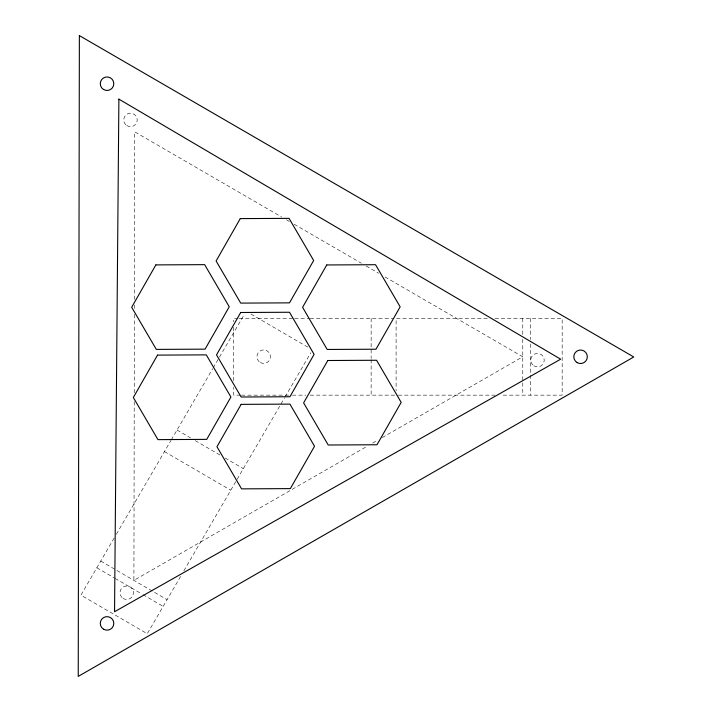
<?xml version="1.0" encoding="UTF-8"?>
<svg xmlns="http://www.w3.org/2000/svg" width="712" height="712" viewBox="0 0 712 712"><rect width="100%" height="100%" fill="white"/><g stroke="black" fill="none" stroke-linecap="round" stroke-linejoin="round"><path stroke-width="0.53" stroke-dasharray="3.56 2.67" d="M134.221 401.621L133.909 580.378L367.801 445.89M134.239 392.739L134.381 313.903M134.39 308.358L134.39 305.021M134.399 299.476L134.702 131.818L281.667 217.018M114.169 538.014L80.928 595.125L147.25 633.733L181.053 575.661M116.332 534.294L171.014 440.345M171.28 439.891L212.701 368.727M213.191 367.899L244.483 314.134M183.847 570.864L284.604 397.75M285.103 396.904L310.806 352.734M372.616 443.122L377.422 440.354M382.237 437.586L522.768 356.783L384.444 276.594M238.155 318.415L233.714 318.415L233.714 321.753M239.25 318.415L293.691 318.415M294.661 318.415L309.239 318.415M310.183 318.415L393.656 318.415M487.346 318.415L396.103 318.415L396.103 390.701M494.974 318.415L562.168 318.415L562.168 395.151L500.527 395.151M240.371 395.151L233.714 395.151L233.714 387.364M241.466 395.151L291.466 395.151M292.445 395.151L305.911 395.151M310.183 395.151L397.697 395.151M398.328 395.151L495.098 395.151M286.464 219.803L289.348 221.468M294.154 224.253L361.393 263.235M366.19 266.021L378.686 273.257M250.962 314.054L307.673 347.064M177.021 430.03L190.478 437.862M195.284 440.657L220.275 455.199M225.081 458.003L243.344 468.629M164.463 451.604L230.786 490.212M100.748 561.074L167.071 599.682M96.841 567.776L114.142 577.85M115.104 578.411L142.017 594.075M142.978 594.636L163.164 606.384M530.52 318.415L530.52 339.544M530.52 343.994L530.52 374.022M530.52 375.135L530.52 395.151M522.768 318.415L522.768 335.094M522.768 339.241L522.768 395.151M371.139 318.415L371.139 358.447M371.139 359.56L371.139 395.151M233.714 327.306L233.714 380.697M122.998 598.347A6.737 6.737 0 0 0 133.447 593.132A6.737 6.737 0 0 0 123.71 586.688A6.737 6.737 0 0 0 122.998 598.347M533.778 365.754A6.737 6.737 0 0 0 544.226 360.539A6.737 6.737 0 0 0 534.49 354.095A6.737 6.737 0 0 0 533.778 365.754M126.772 125.543A6.737 6.737 0 0 0 137.22 120.337A6.737 6.737 0 0 0 127.484 113.893A6.737 6.737 0 0 0 126.772 125.543M260.289 362.542A6.755 6.755 0 0 0 270.427 356.685A6.755 6.755 0 0 0 260.289 350.829A6.755 6.755 0 0 0 260.289 362.542"/><path stroke-width="1.07" d="M79.37 35.6L78.24 676.4L633.76 356.979L79.37 35.6M118.886 99.119L114.543 611.741L560.656 359.195L118.886 99.119M155.866 264.9L131.684 307.272L156.293 349.396L205.083 349.147L229.255 306.774L204.647 264.65L155.866 264.9M157.521 355.119L133.34 397.492L157.948 439.624L206.738 439.375L230.91 397.002L206.302 354.87L157.521 355.119M240.273 218.602L216.101 260.984L240.709 303.107L289.49 302.858L313.672 260.485L289.063 218.362L240.273 218.602M240.709 312.497L216.528 354.87L241.137 397.002L289.926 396.753L314.099 354.38L289.49 312.248L240.709 312.497M241.137 404.363L216.964 446.736L241.573 488.859L290.354 488.61L314.535 446.237L289.926 404.113L241.137 404.363M326.755 264.953L302.582 307.335L327.191 349.458L375.972 349.209L400.153 306.836L375.544 264.713L326.755 264.953M327.787 360.512L303.615 402.885L328.223 445.009L377.004 444.76L401.185 402.387L376.577 360.263L327.787 360.512M103.658 89.561A6.755 6.755 0 0 0 113.795 83.704A6.755 6.755 0 0 0 103.658 77.857A6.755 6.755 0 0 0 103.658 89.561M103.658 629.257A6.755 6.755 0 0 0 113.795 623.409A6.755 6.755 0 0 0 103.658 617.553A6.755 6.755 0 0 0 103.658 629.257M577.183 362.63A6.755 6.755 0 0 0 587.32 356.783A6.755 6.755 0 0 0 577.183 350.927A6.755 6.755 0 0 0 577.183 362.63"/></g></svg>
